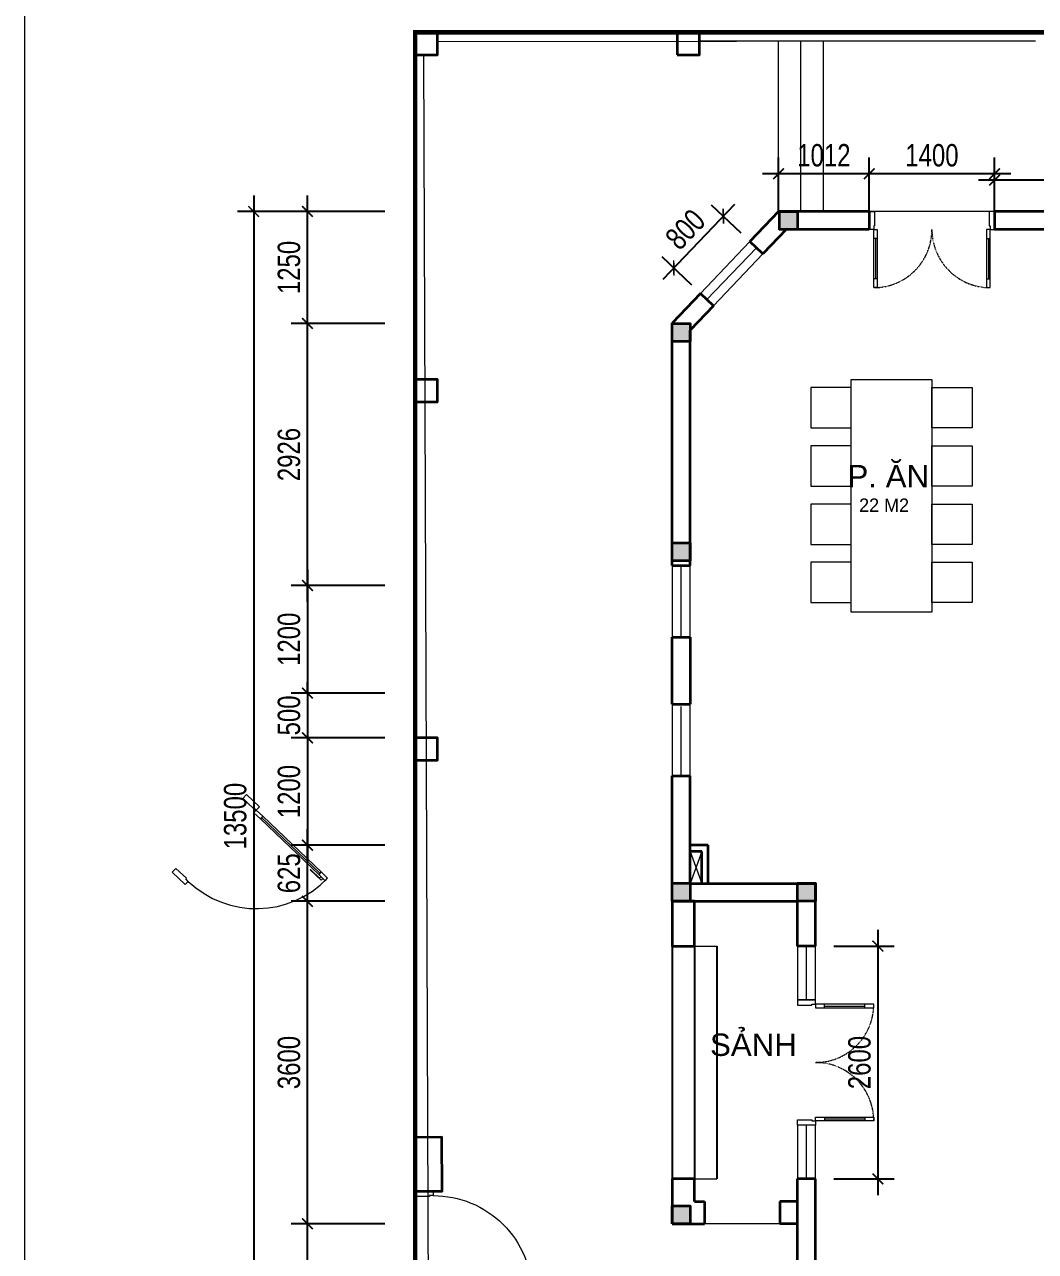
# Model space of a CAD drawing. Header units: millimetres. Extents: x 33748 to 451939, y -263262 to 62681.
# Drawn here: x 179867 to 191152, y -73425 to -59728 of the extents above; entities that cross this region are included whole.
import ezdxf

# ---------------------------------------------------------------- set-up
doc = ezdxf.new("R2010")
doc.units = ezdxf.units.MM
doc.header["$PDMODE"] = 98
for name, pattern in [('$AUDIT_BAD_LTYPE2', [0]), ('CENTER', [50.8, 31.75, -6.35, 6.35, -6.35]), ('HIDDEN', [0.375, 0.25, -0.125])]:
    doc.linetypes.add(name, pattern=pattern)
doc.layers.get('Defpoints').update_dxf_attribs({"color": 202, "lineweight": 13})
for name, color, linetype, lineweight in [('-CONCRETE', 1, 'Continuous', 35), ('-DOOR', 137, 'Continuous', 9), ('-FURNITURE', 46, 'Continuous', 9), ('-LINE1', 7, 'Continuous', 18), ('-RANH GIOI KHU DAT', 12, 'CENTER', 18), ('-TEXT', 7, 'Continuous', 15), ('-WALL', 4, 'Continuous', 35), ('CUA', 147, 'Continuous', 5)]:
    doc.layers.add(name, color=color, linetype=linetype, lineweight=lineweight)
for name, color, linetype in [('-HATCH CONCRETE', 54, 'Continuous'), ('12. NET DIM', 9, 'Continuous'), ('SOLO', 7, 'Continuous'), ('TEXT25', 2, 'Continuous')]:
    doc.layers.add(name, color=color, linetype=linetype)
doc.styles.add('AVANH', font='', dxfattribs={"width": 0.8})
doc.styles.get("Standard").update_dxf_attribs({"font": 'arial.ttf'})
doc.styles.add('T1', font='', dxfattribs={"height": 200})
doc.styles.get('AVANH').set_extended_font_data('.VnAvantH')
doc.styles.get('T1').set_extended_font_data('VNgeometric Light')
doc.dimstyles.new('C_100A3', dxfattribs={"dimscale": 100, "dimtxt": 2.5, "dimasz": 1.2, "dimexe": 1.8, "dimexo": 0, "dimgap": 0.75, "dimtad": 1, "dimdec": 0, "dimzin": 0, "dimdsep": 46, "dimtxsty": 'AVANH', "dimblk": 'ARCHTICK', "dimcen": 0, "dimdle": 1.8, "dimclrd": 256, "dimclre": 256, "dimclrt": 7, "dimadec": 0, "dimazin": 0, "dimtfac": 0.0001, "dimtdec": 0, "dimtix": 1, "dimtmove": 2, "dimatfit": 3, "dimldrblk": 'ARCHTICK', "dimfxl": 1.8, "dimtolj": 1, "dimtzin": 0, "dimarcsym": 0})

# ---------------------------------------------------------------- blocks, each defined once
blk = doc.blocks.new('A$C5C575821')
at = {"layer": '-CONCRETE'}
h = blk.add_hatch(color=256, dxfattribs=at)
h.dxf.hatch_style = 1
h.paths.add_polyline_path([(0, 200), (0, 0), (200, 0), (200, 200)])
blk.add_lwpolyline([(0, 0), (200, 0), (200, 200), (0, 200)], close=True, dxfattribs=at)
blk = doc.blocks.new('LUOI M3')
at = {"layer": '-WALL'}
for p in [(-200, 13100), (3100, 13100), (6900, 13100), (8100, 11850), (-200, 9400), (3100, 9400), (8100, 9400), (-200, 5600), (3100, 5600), (6700, 5600), (8100, 5600), (6700, 1300), (-200, -200), (5204, -200)]:
    blk.add_blockref('A$C5C575821', p, dxfattribs=at)
blk = doc.blocks.new('*U49')
for p, q in [((-1310, 550), (-1350, 550)), ((-1330, 100), (-1330, 550)), ((-90, 550), (-50, 550)), ((-70, 100), (-70, 550)), ((-1310, 100), (-1350, 100)), ((-90, 100), (-50, 100))]:
    blk.add_line(p, q)
for points in [[(-1350, 0), (-1310, 0), (-1310, 650), (-1350, 650)], [(-50, 0), (-90, 0), (-90, 650), (-50, 650)], [(-1400, -200), (-1340, -200), (-1340, -40), (-1350, -40), (-1350, 0), (-1400, 0)], [(0, -200), (-60, -200), (-60, -40), (-50, -40), (-50, 0), (0, 0)]]:
    blk.add_lwpolyline(points, close=True)
at = {"linetype": 'HIDDEN', "ltscale": 0.1}
for centre, start, end in [((-1350, 0), 0, 90), ((-50, 0), 90, 180)]:
    blk.add_arc(centre, 650, start, end, dxfattribs=at)
blk = doc.blocks.new('_ARCHTICK')
at = {"const_width": 0.15}
blk.add_lwpolyline([(-0.5, -0.5), (0.5, 0.5)], dxfattribs=at)
blk = doc.blocks.new('*D221')
at = {"layer": '12. NET DIM', "lineweight": -2, "transparency": 16777216}
for p, q in [((187792, -61737), (186991, -62576)), ((187867, -62057), (187537, -61743)), ((187315, -62636), (186985, -62322))]:
    blk.add_line(p, q, dxfattribs=at)
at = {"layer": 'Defpoints', "color": 0, "transparency": 16777216}
for p in [(187867, -62057), (187115, -62446), (187315, -62636)]:
    blk.add_point(p, dxfattribs=at)
at = {"layer": '12. NET DIM', "lineweight": -2, "transparency": 16777216, "xscale": 120, "yscale": 120, "zscale": 120}
for p, rotation in [((187668, -61867), 46.35193213181156), ((187115, -62446), 226.3519321318116)]:
    blk.add_blockref('_ARCHTICK', p, dxfattribs=dict(at, rotation=rotation))
at = {"layer": '12. NET DIM', "color": 7, "transparency": 16777216, "insert": (187244, -62015), "char_height": 250, "attachment_point": 5, "rotation": 46.3519, "style": 'AVANH'}
blk.add_mtext('\\A1;800', dxfattribs=at)
blk = doc.blocks.new('*D222')
at = {"layer": '12. NET DIM', "lineweight": -2, "transparency": 16777216}
for p, q in [((189393, -69836), (189393, -72796)), ((188900, -70016), (189573, -70016)), ((188900, -72616), (189573, -72616))]:
    blk.add_line(p, q, dxfattribs=at)
at = {"layer": 'Defpoints', "color": 0, "transparency": 16777216}
for p in [(188900, -70016), (188900, -72616), (189393, -72616)]:
    blk.add_point(p, dxfattribs=at)
at = {"layer": '12. NET DIM', "lineweight": -2, "transparency": 16777216, "xscale": 120, "yscale": 120, "zscale": 120}
for p, rotation in [((189393, -70016), 90), ((189393, -72616), 270)]:
    blk.add_blockref('_ARCHTICK', p, dxfattribs=dict(at, rotation=rotation))
at = {"layer": '12. NET DIM', "color": 7, "transparency": 16777216, "insert": (189188, -71316), "char_height": 250, "attachment_point": 5, "rotation": 90, "style": 'AVANH'}
blk.add_mtext('\\A1;2600', dxfattribs=at)
blk = doc.blocks.new('A$C8aa8c7e6')
at = {"layer": '-FURNITURE'}
for points in [[(542, 1350), (92, 1350), (92, 1800), (542, 1800), (542, 1350)], [(1192, 1350), (742, 1350), (742, 1800), (1192, 1800), (1192, 1350)], [(1842, 1350), (1392, 1350), (1392, 1800), (1842, 1800), (1842, 1350)], [(2492, 1350), (2042, 1350), (2042, 1800), (2492, 1800), (2492, 1350)], [(2600, 1350), (0, 1350), (0, 450), (2600, 450), (2600, 1350)], [(542, 450), (92, 450), (92, 0), (542, 0), (542, 450)], [(1192, 450), (742, 450), (742, 0), (1192, 0), (1192, 450)], [(1842, 450), (1392, 450), (1392, 0), (1842, 0), (1842, 450)], [(2492, 450), (2042, 450), (2042, 0), (2492, 0), (2492, 450)]]:
    blk.add_lwpolyline(points, dxfattribs=at)
blk = doc.blocks.new('*D283')
at = {"layer": '12. NET DIM', "lineweight": -2, "transparency": 16777216}
for p, q in [((183025, -65811), (183025, -67371)), ((183888, -65991), (182845, -65991)), ((183888, -67191), (182845, -67191))]:
    blk.add_line(p, q, dxfattribs=at)
at = {"layer": 'Defpoints', "color": 0, "transparency": 16777216}
for p in [(183888, -65991), (183025, -67191), (183888, -67191)]:
    blk.add_point(p, dxfattribs=at)
at = {"layer": '12. NET DIM', "lineweight": -2, "transparency": 16777216, "xscale": 120, "yscale": 120, "zscale": 120}
for p, rotation in [((183025, -65991), 90), ((183025, -67191), 270)]:
    blk.add_blockref('_ARCHTICK', p, dxfattribs=dict(at, rotation=rotation))
at = {"layer": '12. NET DIM', "color": 7, "transparency": 16777216, "insert": (182820, -66591), "char_height": 250, "attachment_point": 5, "rotation": 90, "style": 'AVANH'}
blk.add_mtext('\\A1;1200', dxfattribs=at)
blk = doc.blocks.new('*D281')
at = {"layer": '12. NET DIM', "lineweight": -2, "transparency": 16777216}
for p, q in [((183025, -67191), (183025, -67071)), ((183888, -67191), (182845, -67191)), ((183025, -67191), (183025, -67691)), ((183888, -67691), (182845, -67691)), ((183025, -67691), (183025, -67811))]:
    blk.add_line(p, q, dxfattribs=at)
at = {"layer": 'Defpoints', "color": 0, "transparency": 16777216}
for p in [(183888, -67191), (183025, -67691), (183888, -67691)]:
    blk.add_point(p, dxfattribs=at)
at = {"layer": '12. NET DIM', "lineweight": -2, "transparency": 16777216, "xscale": 120, "yscale": 120, "zscale": 120}
for p, rotation in [((183025, -67191), 270), ((183025, -67691), 90)]:
    blk.add_blockref('_ARCHTICK', p, dxfattribs=dict(at, rotation=rotation))
at = {"layer": '12. NET DIM', "color": 7, "transparency": 16777216, "insert": (182820, -67441), "char_height": 250, "attachment_point": 5, "rotation": 90, "style": 'AVANH'}
blk.add_mtext('\\A1;500', dxfattribs=at)
blk = doc.blocks.new('*D282')
at = {"layer": '12. NET DIM', "lineweight": -2, "transparency": 16777216}
for p, q in [((183025, -67511), (183025, -69070)), ((183888, -67691), (182845, -67691)), ((183888, -68890), (182845, -68890))]:
    blk.add_line(p, q, dxfattribs=at)
at = {"layer": 'Defpoints', "color": 0, "transparency": 16777216}
for p in [(183888, -67691), (183025, -68890), (183888, -68890)]:
    blk.add_point(p, dxfattribs=at)
at = {"layer": '12. NET DIM', "lineweight": -2, "transparency": 16777216, "xscale": 120, "yscale": 120, "zscale": 120}
for p, rotation in [((183025, -67691), 90), ((183025, -68890), 270)]:
    blk.add_blockref('_ARCHTICK', p, dxfattribs=dict(at, rotation=rotation))
at = {"layer": '12. NET DIM', "color": 7, "transparency": 16777216, "insert": (182820, -68291), "char_height": 250, "attachment_point": 5, "rotation": 90, "style": 'AVANH'}
blk.add_mtext('\\A1;1200', dxfattribs=at)
blk = doc.blocks.new('*D495')
at = {"layer": '12. NET DIM', "lineweight": -2, "transparency": 16777216}
for p, q in [((183025, -75495), (183025, -72936)), ((183888, -73116), (182845, -73116)), ((183888, -75315), (182845, -75315))]:
    blk.add_line(p, q, dxfattribs=at)
at = {"layer": 'Defpoints', "color": 0, "transparency": 16777216}
for p in [(183025, -73116), (183888, -73116), (183888, -75315)]:
    blk.add_point(p, dxfattribs=at)
at = {"layer": '12. NET DIM', "lineweight": -2, "transparency": 16777216, "xscale": 120, "yscale": 120, "zscale": 120}
for p, rotation in [((183025, -73116), 90), ((183025, -75315), 270)]:
    blk.add_blockref('_ARCHTICK', p, dxfattribs=dict(at, rotation=rotation))
at = {"layer": '12. NET DIM', "color": 7, "transparency": 16777216, "insert": (182820, -74216), "char_height": 250, "attachment_point": 5, "rotation": 90, "style": 'AVANH'}
blk.add_mtext('\\A1;2200', dxfattribs=at)
blk = doc.blocks.new('*D496')
at = {"layer": '12. NET DIM', "lineweight": -2, "transparency": 16777216}
for p, q in [((183025, -73296), (183025, -69336)), ((183888, -69516), (182845, -69516)), ((183888, -73116), (182845, -73116))]:
    blk.add_line(p, q, dxfattribs=at)
at = {"layer": 'Defpoints', "color": 0, "transparency": 16777216}
for p in [(183025, -69516), (183888, -69516), (183888, -73116)]:
    blk.add_point(p, dxfattribs=at)
at = {"layer": '12. NET DIM', "lineweight": -2, "transparency": 16777216, "xscale": 120, "yscale": 120, "zscale": 120}
for p, rotation in [((183025, -69516), 90), ((183025, -73116), 270)]:
    blk.add_blockref('_ARCHTICK', p, dxfattribs=dict(at, rotation=rotation))
at = {"layer": '12. NET DIM', "color": 7, "transparency": 16777216, "insert": (182820, -71316), "char_height": 250, "attachment_point": 5, "rotation": 90, "style": 'AVANH'}
blk.add_mtext('\\A1;3600', dxfattribs=at)
blk = doc.blocks.new('*D497')
at = {"layer": '12. NET DIM', "lineweight": -2, "transparency": 16777216}
for p, q in [((183025, -69696), (183025, -68710)), ((183888, -68890), (182845, -68890)), ((183888, -69516), (182845, -69516))]:
    blk.add_line(p, q, dxfattribs=at)
at = {"layer": 'Defpoints', "color": 0, "transparency": 16777216}
for p in [(183025, -68890), (183888, -68890), (183888, -69516)]:
    blk.add_point(p, dxfattribs=at)
at = {"layer": '12. NET DIM', "lineweight": -2, "transparency": 16777216, "xscale": 120, "yscale": 120, "zscale": 120}
for p, rotation in [((183025, -68890), 90), ((183025, -69516), 270)]:
    blk.add_blockref('_ARCHTICK', p, dxfattribs=dict(at, rotation=rotation))
at = {"layer": '12. NET DIM', "color": 7, "transparency": 16777216, "insert": (182820, -69203), "char_height": 250, "attachment_point": 5, "rotation": 90, "style": 'AVANH'}
blk.add_mtext('\\A1;625', dxfattribs=at)
blk = doc.blocks.new('*D498')
at = {"layer": '12. NET DIM', "lineweight": -2, "transparency": 16777216}
for p, q in [((183025, -66171), (183025, -62885)), ((183888, -63065), (182845, -63065)), ((183888, -65991), (182845, -65991))]:
    blk.add_line(p, q, dxfattribs=at)
at = {"layer": 'Defpoints', "color": 0, "transparency": 16777216}
for p in [(183025, -63065), (183888, -63065), (183888, -65991)]:
    blk.add_point(p, dxfattribs=at)
at = {"layer": '12. NET DIM', "lineweight": -2, "transparency": 16777216, "xscale": 120, "yscale": 120, "zscale": 120}
for p, rotation in [((183025, -63065), 90), ((183025, -65991), 270)]:
    blk.add_blockref('_ARCHTICK', p, dxfattribs=dict(at, rotation=rotation))
at = {"layer": '12. NET DIM', "color": 7, "transparency": 16777216, "insert": (182820, -64528), "char_height": 250, "attachment_point": 5, "rotation": 90, "style": 'AVANH'}
blk.add_mtext('\\A1;2926', dxfattribs=at)
blk = doc.blocks.new('*D499')
at = {"layer": '12. NET DIM', "lineweight": -2, "transparency": 16777216}
for p, q in [((183025, -63245), (183025, -61635)), ((183888, -61815), (182845, -61815)), ((183888, -63065), (182845, -63065))]:
    blk.add_line(p, q, dxfattribs=at)
at = {"layer": 'Defpoints', "color": 0, "transparency": 16777216}
for p in [(183025, -61815), (183888, -61815), (183888, -63065)]:
    blk.add_point(p, dxfattribs=at)
at = {"layer": '12. NET DIM', "lineweight": -2, "transparency": 16777216, "xscale": 120, "yscale": 120, "zscale": 120}
for p, rotation in [((183025, -61815), 90), ((183025, -63065), 270)]:
    blk.add_blockref('_ARCHTICK', p, dxfattribs=dict(at, rotation=rotation))
at = {"layer": '12. NET DIM', "color": 7, "transparency": 16777216, "insert": (182820, -62440), "char_height": 250, "attachment_point": 5, "rotation": 90, "style": 'AVANH'}
blk.add_mtext('\\A1;1250', dxfattribs=at)
blk = doc.blocks.new('*D500')
at = {"layer": '12. NET DIM', "lineweight": -2, "transparency": 16777216}
for p, q in [((182425, -61635), (182425, -75495)), ((183888, -61815), (182245, -61815)), ((183888, -75315), (182245, -75315))]:
    blk.add_line(p, q, dxfattribs=at)
at = {"layer": 'Defpoints', "color": 0, "transparency": 16777216}
for p in [(183888, -61815), (182425, -75315), (183888, -75315)]:
    blk.add_point(p, dxfattribs=at)
at = {"layer": '12. NET DIM', "lineweight": -2, "transparency": 16777216, "xscale": 120, "yscale": 120, "zscale": 120}
for p, rotation in [((182425, -61815), 90), ((182425, -75315), 270)]:
    blk.add_blockref('_ARCHTICK', p, dxfattribs=dict(at, rotation=rotation))
at = {"layer": '12. NET DIM', "color": 7, "transparency": 16777216, "insert": (182220, -68565), "char_height": 250, "attachment_point": 5, "rotation": 90, "style": 'AVANH'}
blk.add_mtext('\\A1;13500', dxfattribs=at)
blk = doc.blocks.new('*U30')
at = {"linetype": '$AUDIT_BAD_LTYPE2'}
for p, q in [((70, 100), (70, 1000)), ((90, 1000), (90, 100))]:
    blk.add_line(p, q, dxfattribs=at)
for points in [[(50, 1000), (90, 1000), (90, 1100), (50, 1100), (50, 1000)], [(50, 1003), (50, 100)], [(50, 100), (90, 100), (90, 0), (50, 0), (50, 100)]]:
    blk.add_lwpolyline(points)
for points in [[(118, 895), (118, 1064), (90, 1064), (90, 1036), (113, 1036), (113, 895)], [(0, 0), (50, 0), (50, -40), (60, -40), (60, -200), (0, -200)], [(1200, 0), (1150, 0), (1150, -40), (1140, -40), (1140, -200), (1200, -200)]]:
    blk.add_lwpolyline(points, close=True)
at = {"linetype": '$AUDIT_BAD_LTYPE2', "ltscale": 0.3}
blk.add_arc((50, 0), 1100, 0, 90, dxfattribs=at)
blk = doc.blocks.new('*D851')
at = {"layer": '-HATCH CONCRETE', "lineweight": -2, "transparency": 16777216}
for p, q in [((189296, -61915), (189296, -61214)), ((190696, -61915), (190696, -61214)), ((190876, -61394), (189116, -61394))]:
    blk.add_line(p, q, dxfattribs=at)
at = {"layer": 'Defpoints', "color": 0, "transparency": 16777216}
for p in [(189296, -61394), (189296, -61915), (190696, -61915)]:
    blk.add_point(p, dxfattribs=at)
at = {"layer": '-HATCH CONCRETE', "lineweight": -2, "transparency": 16777216, "xscale": 120, "yscale": 120, "zscale": 120, "rotation": 180}
blk.add_blockref('_ARCHTICK', (189296, -61394), dxfattribs=at)
at = {"layer": '-HATCH CONCRETE', "lineweight": -2, "transparency": 16777216, "xscale": 120, "yscale": 120, "zscale": 120}
blk.add_blockref('_ARCHTICK', (190696, -61394), dxfattribs=at)
at = {"layer": '-HATCH CONCRETE', "color": 7, "transparency": 16777216, "insert": (189996, -61189), "char_height": 250, "attachment_point": 5, "style": 'AVANH'}
blk.add_mtext('\\A1;1400', dxfattribs=at)
blk = doc.blocks.new('ARCHTICK')
at = {"color": 0, "linetype": 'ByBlock', "const_width": 0.15}
blk.add_lwpolyline([(-0.5, -0.5), (0.5, 0.5)], dxfattribs=at)
blk = doc.blocks.new('*D852')
at = {"layer": '-HATCH CONCRETE', "lineweight": -2, "transparency": 16777216}
for p, q in [((188284, -61815), (188284, -61214)), ((189296, -61915), (189296, -61214)), ((189476, -61394), (188104, -61394))]:
    blk.add_line(p, q, dxfattribs=at)
at = {"layer": 'Defpoints', "color": 0, "transparency": 16777216}
for p in [(188284, -61394), (188284, -61815), (189296, -61915)]:
    blk.add_point(p, dxfattribs=at)
at = {"layer": '-HATCH CONCRETE', "lineweight": -2, "transparency": 16777216, "xscale": 120, "yscale": 120, "zscale": 120, "rotation": 180}
blk.add_blockref('_ARCHTICK', (188284, -61394), dxfattribs=at)
at = {"layer": '-HATCH CONCRETE', "lineweight": -2, "transparency": 16777216, "xscale": 120, "yscale": 120, "zscale": 120}
blk.add_blockref('_ARCHTICK', (189296, -61394), dxfattribs=at)
at = {"layer": '-HATCH CONCRETE', "color": 7, "transparency": 16777216, "insert": (188790, -61189), "char_height": 250, "attachment_point": 5, "style": 'AVANH'}
blk.add_mtext('\\A1;1012', dxfattribs=at)
blk = doc.blocks.new('*D857')
at = {"layer": '-HATCH CONCRETE', "lineweight": -2, "transparency": 16777216}
for p, q in [((190696, -61815), (190696, -61284)), ((195596, -61815), (195596, -61284)), ((195776, -61464), (190516, -61464))]:
    blk.add_line(p, q, dxfattribs=at)
at = {"layer": 'Defpoints', "color": 0, "transparency": 16777216}
for p in [(190696, -61464), (190696, -61815), (195596, -61815)]:
    blk.add_point(p, dxfattribs=at)
at = {"layer": '-HATCH CONCRETE', "lineweight": -2, "transparency": 16777216, "xscale": 120, "yscale": 120, "zscale": 120, "rotation": 180}
blk.add_blockref('_ARCHTICK', (190696, -61464), dxfattribs=at)
at = {"layer": '-HATCH CONCRETE', "lineweight": -2, "transparency": 16777216, "xscale": 120, "yscale": 120, "zscale": 120}
blk.add_blockref('_ARCHTICK', (195596, -61464), dxfattribs=at)
at = {"layer": '-HATCH CONCRETE', "color": 7, "transparency": 16777216, "insert": (193146, -61259), "char_height": 250, "attachment_point": 5, "style": 'AVANH'}
blk.add_mtext('\\A1;4900', dxfattribs=at)

msp = doc.modelspace()

# ---------------------------------------------------------------- linework, layer by layer
at = {"layer": '-DOOR'}
for points in [[(190696.2, -61815.4), (189296.2, -61815.4)], [(188037.1, -62219.6), (187484.9, -62798.4)], [(187196.7, -66565.7), (187196.7, -65765.7)], [(187196.7, -68115.7), (187196.7, -67341.1)], [(188596.7, -70615.7), (188596.7, -70015.7)], [(188596.7, -72615.7), (188596.7, -72015.7)]]:
    msp.add_lwpolyline(points, dxfattribs=at)
for points in [[(187964.8, -62150.5), (187412.6, -62729.4), (187557.3, -62867.5), (188109.5, -62288.6)], [(187096.7, -65765.7), (187096.7, -66565.7), (187296.7, -66565.7), (187296.7, -65765.7)], [(187096.7, -67315.7), (187096.7, -68115.7), (187296.7, -68115.7), (187296.7, -67315.7)], [(188696.7, -70615.7), (188696.7, -70015.7), (188496.7, -70015.7), (188496.7, -70615.7)], [(188496.7, -72015.7), (188496.7, -72615.7), (188696.7, -72615.7), (188696.7, -72015.7)]]:
    msp.add_lwpolyline(points, close=True, dxfattribs=at)
at = {"layer": '-FURNITURE'}
for points in [[(187426.7, -68960.4), (187296.7, -69315.7)], [(187296.7, -68960.4), (187426.7, -69315.7)]]:
    msp.add_lwpolyline(points, dxfattribs=at)
at = {"layer": '-LINE1'}
for points in [[(187151.8, -59815.4), (184228.4, -59815.4)], [(191151.8, -59915.4), (184478.4, -59920.8)], [(191151.8, -59915.4), (187401.8, -59915.4)], [(188284.4, -61815.4), (188284.4, -59915.4)], [(188534.4, -61815.4), (188534.4, -59915.4)], [(188784.4, -61815.4), (188784.4, -59915.4)], [(184377.2, -73951.9), (184323, -60065.4)], [(184377.2, -73951.9), (184323, -60065.4)], [(187096.7, -70015.7), (187596.7, -70015.7)], [(187096.7, -72615.7), (187596.7, -72615.7)], [(188296.7, -73115.7), (187456.7, -73115.7)]]:
    msp.add_lwpolyline(points, dxfattribs=at)
at = {"layer": '-RANH GIOI KHU DAT', "linetype": 'HIDDEN', "ltscale": 10, "const_width": 50}
msp.add_lwpolyline([(184228.4, -74821), (184228.4, -59815.4), (187151.8, -59815.4), (197596.4, -59815.4), (197596.4, -79815.4), (189228.4, -79815.4)], close=True, dxfattribs=at)
msp.add_lwpolyline([(184228.4, -74821), (184228.4, -59815.4), (187151.8, -59815.4), (197596.4, -59815.4), (197596.4, -79815.4), (189228.4, -79815.4)], close=True, dxfattribs=at)
at = {"layer": '-WALL'}
for p, q in [((188284.4, -61815.4), (187964.8, -62150.5)), ((189296.2, -61815.4), (188284.4, -61815.4)), ((189296.2, -61815.4), (189296.2, -62015.4)), ((190696.2, -61815.4), (190696.2, -62015.4)), ((192646.5, -61815.4), (190696.2, -61815.4)), ((188370.1, -62015.4), (188109.5, -62288.6)), ((189296.2, -62015.4), (188370.1, -62015.4)), ((192646.5, -62015.4), (190696.2, -62015.4)), ((187412.6, -62729.4), (187096.7, -63060.6)), ((187557.3, -62867.5), (187296.7, -63140.7)), ((187096.7, -65765.7), (187096.7, -63060.6)), ((187296.7, -65765.7), (187296.7, -63140.7)), ((187096.7, -65765.7), (187296.7, -65765.7)), ((187096.7, -67315.7), (187096.7, -66565.7)), ((187096.7, -66565.7), (187296.7, -66565.7)), ((187296.7, -66565.7), (187296.7, -67315.7)), ((187096.7, -67315.7), (187296.7, -67315.7)), ((187096.7, -69515.7), (187096.7, -68115.7)), ((187096.7, -68115.7), (187296.7, -68115.7)), ((187296.7, -69315.7), (187296.7, -68115.7)), ((187496.7, -68890.4), (187296.7, -68890.4)), ((187496.7, -69315.7), (187496.7, -68890.4)), ((187426.7, -68960.4), (187296.7, -68960.4)), ((187426.7, -69315.7), (187426.7, -68960.4)), ((187296.7, -69315.7), (188696.7, -69315.7)), ((188696.7, -70015.7), (188696.7, -69315.7)), ((187096.7, -69515.7), (188496.7, -69515.7)), ((188496.7, -70015.7), (188496.7, -69515.7)), ((188696.7, -70015.7), (188496.7, -70015.7)), ((187096.7, -72615.7), (187096.7, -73115.7)), ((187346.7, -72615.7), (187096.7, -72615.7)), ((187346.7, -72865.7), (187346.7, -72615.7)), ((188496.7, -73815.7), (188496.7, -72615.7)), ((188696.7, -72615.7), (188496.7, -72615.7)), ((188696.7, -73733), (188696.7, -72615.7)), ((187346.7, -72865.7), (187456.7, -72865.7)), ((187456.7, -72865.7), (187456.7, -73115.7)), ((188296.7, -72865.7), (188296.7, -73115.7)), ((188496.7, -72865.7), (188296.7, -72865.7)), ((187096.7, -73115.7), (187456.7, -73115.7)), ((188496.7, -73115.7), (188296.7, -73115.7))]:
    msp.add_line(p, q, dxfattribs=at)
for points in [[(184228.4, -60065.4), (184478.4, -60065.4), (184478.4, -59815.4), (184228.4, -59815.4)], [(187151.8, -60065.4), (187401.8, -60065.4), (187401.8, -59815.4), (187151.8, -59815.4)], [(184228.4, -63940.4), (184478.4, -63940.4), (184478.4, -63690.4), (184228.4, -63690.4)], [(184228.4, -67940.4), (184478.4, -67940.4), (184478.4, -67690.4), (184228.4, -67690.4)], [(187096.7, -69515.7), (187096.7, -70015.7), (187346.7, -70015.7), (187346.7, -69515.7)], [(184225.4, -72152.5), (184229.2, -72752.5), (184529.2, -72750.6), (184525.4, -72150.6)]]:
    msp.add_lwpolyline(points, close=True, dxfattribs=at)
for points in [[(188109.5, -62288.6), (187964.8, -62150.5)], [(187557.3, -62867.5), (187412.6, -62729.4)]]:
    msp.add_lwpolyline(points, dxfattribs=at)
at = {"layer": 'Defpoints'}
msp.add_lwpolyline([(226907.2, -83068.4), (226907.2, -49804.4), (179867.2, -49804.4), (179867.2, -83068.4)], close=True, dxfattribs=at)
at = {"layer": 'SOLO'}
for p, q in [((187096.7, -70015.7), (187096.7, -72615.7)), ((187346.7, -70015.7), (187346.7, -72615.7)), ((187596.7, -70015.7), (187596.7, -72615.7))]:
    msp.add_line(p, q, dxfattribs=at)

# ---------------------------------------------------------------- block references
at = {"layer": '-CONCRETE', "xscale": -1}
msp.add_blockref('LUOI M3', (195396.4, -75115.4), dxfattribs=at)
at = {"layer": '-DOOR'}
for p, rotation in [((189296.2, -62015.4), 180), ((188696.7, -72015.7), 270)]:
    msp.add_blockref('*U49', p, dxfattribs=dict(at, rotation=rotation))
at = {"layer": '-FURNITURE', "xscale": -1, "rotation": 90}
msp.add_blockref('A$C8aa8c7e6', (190444.7, -63688.9), dxfattribs=at)
at = {"layer": '-WALL', "xscale": -1, "rotation": 270}
msp.add_blockref('A$C5C575821', (187096.7, -73115.7), dxfattribs=at)
at = {"layer": 'CUA', "rotation": 226.3519321318446}
msp.add_blockref('*U30', (182489.1, -68461.6), dxfattribs=at)
at = {"layer": 'CUA', "xscale": -1, "rotation": 270.1730664099071}
msp.add_blockref('*U30', (184432.8, -73951.9), dxfattribs=at)

# ---------------------------------------------------------------- texts
at = {"layer": '-TEXT', "color": 2}
for s, p in [('P. ĂN', (189053, -64895.6)), ('SẢNH', (187518.7, -71242.3))]:
    msp.add_text(s, height=250, dxfattribs=at).set_placement(p)
at = {"layer": 'TEXT25', "style": 'T1'}
msp.add_text('22 M2', height=150, rotation=0, dxfattribs=at).set_placement((189183.2, -65169.2))

# ---------------------------------------------------------------- dimensions: what is measured, and where the dimension line sits
at = {"layer": '-HATCH CONCRETE'}
for base, p1, p2, picture, middle in [((188284.4, -61393.7), (189296.2, -61915.4), (188284.4, -61815.4), '*D852', (188790.3, -61189.4)), ((189296.2, -61393.7), (190696.2, -61915.4), (189296.2, -61915.4), '*D851', (189996.2, -61189.4)), ((190696.2, -61463.8), (195596.4, -61815.4), (190696.2, -61815.4), '*D857', (193146.3, -61259.5))]:
    dim = msp.add_linear_dim(base=base, p1=p1, p2=p2, angle=180, dimstyle='C_100A3', override={"dimldrblk": 'ARCHTICK'}, dxfattribs=at)
    dim.commit()
    dim.dimension.update_dxf_attribs({"geometry": picture, "text_midpoint": middle})
at = {"layer": '12. NET DIM'}
for base, p1, p2, angle, picture, middle in [((182424.6, -75315.4), (183888.4, -61815.4), (183888.4, -75315.4), 90, '*D500', (182220.3, -68565.4)), ((183024.6, -61815.4), (183888.4, -63065.4), (183888.4, -61815.4), 90, '*D499', (182820.3, -62440.4)), ((183024.6, -63065.4), (183888.4, -65991), (183888.4, -63065.4), 90, '*D498', (182820.3, -64528.2)), ((183024.6, -67190.7), (183888.4, -65991), (183888.4, -67190.7), 270, '*D283', (182820.3, -66590.8)), ((183024.6, -67690.7), (183888.4, -67190.7), (183888.4, -67690.7), 270, '*D281', (182820.3, -67440.7)), ((183024.6, -68890.4), (183888.4, -67690.7), (183888.4, -68890.4), 270, '*D282', (182820.3, -68290.5)), ((183024.6, -68890.4), (183888.4, -69515.7), (183888.4, -68890.4), 90, '*D497', (182820.3, -69203)), ((183024.6, -69515.7), (183888.4, -73115.7), (183888.4, -69515.7), 90, '*D496', (182820.3, -71315.7)), ((189392.7, -72615.7), (188899.7, -70015.7), (188899.7, -72615.7), 90, '*D222', (189188.4, -71315.7)), ((183024.6, -73115.7), (183888.4, -75315.4), (183888.4, -73115.7), 90, '*D495', (182820.3, -74215.5))]:
    dim = msp.add_linear_dim(base=base, p1=p1, p2=p2, angle=angle, dimstyle='C_100A3', dxfattribs=at)
    dim.commit()
    dim.dimension.update_dxf_attribs({"geometry": picture, "text_midpoint": middle})
dim = msp.add_aligned_dim(p1=(187866.8, -62057.1), p2=(187314.7, -62636), distance=-275.4, dimstyle='C_100A3', dxfattribs=at)
dim.commit()
dim.dimension.update_dxf_attribs({"geometry": '*D221', "text_midpoint": (187243.6, -62015.5)})

doc.saveas('drawing.dxf')
